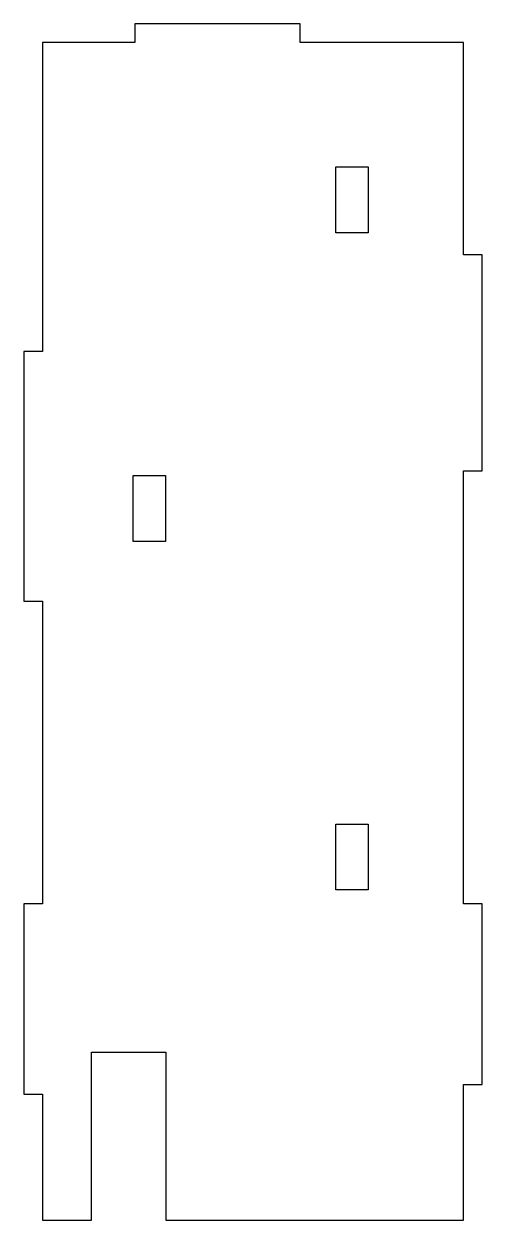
# Model space of a CAD drawing. Header units: millimetres. Extents: x -12.4 to 12.4, y -32.4 to 32.4.
import ezdxf

# ---------------------------------------------------------------- set-up
doc = ezdxf.new("R2010")
doc.units = ezdxf.units.MM
doc.layers.get('0').update_dxf_attribs({"linetype": 'CONTINUOUS'})

msp = doc.modelspace()

# ---------------------------------------------------------------- linework, layer by layer
for p, q in [((2.562, 32.356), (-6.399, 32.356)), ((-6.399, 32.356), (-6.399, 31.356)), ((2.562, 31.356), (2.562, 32.356)), ((-6.399, 31.356), (-11.401, 31.356)), ((-11.401, 31.356), (-11.401, 14.641)), ((11.401, 31.356), (2.562, 31.356)), ((11.401, 19.856), (11.401, 31.356)), ((4.491, 21.057), (4.491, 24.618)), ((4.491, 24.618), (6.235, 24.618)), ((6.235, 24.618), (6.235, 21.057)), ((6.235, 21.057), (4.491, 21.057)), ((12.401, 19.856), (11.401, 19.856)), ((12.401, 8.184), (12.401, 19.856)), ((-11.401, 14.641), (-12.401, 14.641)), ((-12.401, 14.641), (-12.401, 1.133)), ((-6.486, 4.357), (-6.486, 7.918)), ((-6.486, 7.918), (-4.743, 7.918)), ((-4.743, 7.918), (-4.743, 4.357)), ((11.401, -15.249), (11.401, 8.184)), ((11.401, 8.184), (12.401, 8.184)), ((-4.743, 4.357), (-6.486, 4.357)), ((-12.401, 1.133), (-11.401, 1.133)), ((-11.401, 1.133), (-11.401, -15.249)), ((4.491, -14.498), (4.491, -10.937)), ((4.491, -10.937), (6.235, -10.937)), ((6.235, -10.937), (6.235, -14.498)), ((6.235, -14.498), (4.491, -14.498)), ((-11.401, -15.249), (-12.401, -15.249)), ((-12.401, -15.249), (-12.401, -25.542)), ((12.401, -15.249), (11.401, -15.249)), ((12.401, -25.016), (12.401, -15.249)), ((-8.739, -32.356), (-8.739, -23.265)), ((-8.739, -23.265), (-4.723, -23.265)), ((-4.723, -23.265), (-4.723, -32.356)), ((11.401, -32.356), (11.401, -25.016)), ((11.401, -25.016), (12.401, -25.016)), ((-12.401, -25.542), (-11.401, -25.542)), ((-11.401, -25.542), (-11.401, -32.356)), ((-11.401, -32.356), (-8.739, -32.356)), ((-4.723, -32.356), (11.401, -32.356))]:
    msp.add_line(p, q)

doc.saveas('drawing.dxf')
